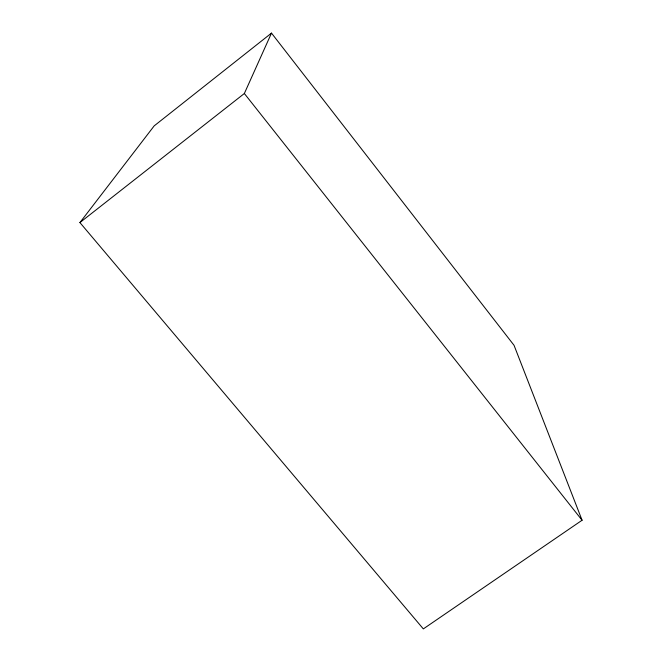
<?xml version="1.0" encoding="UTF-8"?>
<svg xmlns="http://www.w3.org/2000/svg" width="662" height="662" viewBox="0 0 662 662"><rect width="100%" height="100%" fill="white"/><g stroke="black" fill="none" stroke-linecap="round" stroke-linejoin="round"><path stroke-width="0.99" d="M79.92 222.573L244.352 93.508L271.494 33.1L514.051 345.324L582.08 520.241L423.332 628.9L79.92 222.573L154.188 125.871L271.494 33.1M244.352 93.508L582.08 520.241"/></g></svg>
